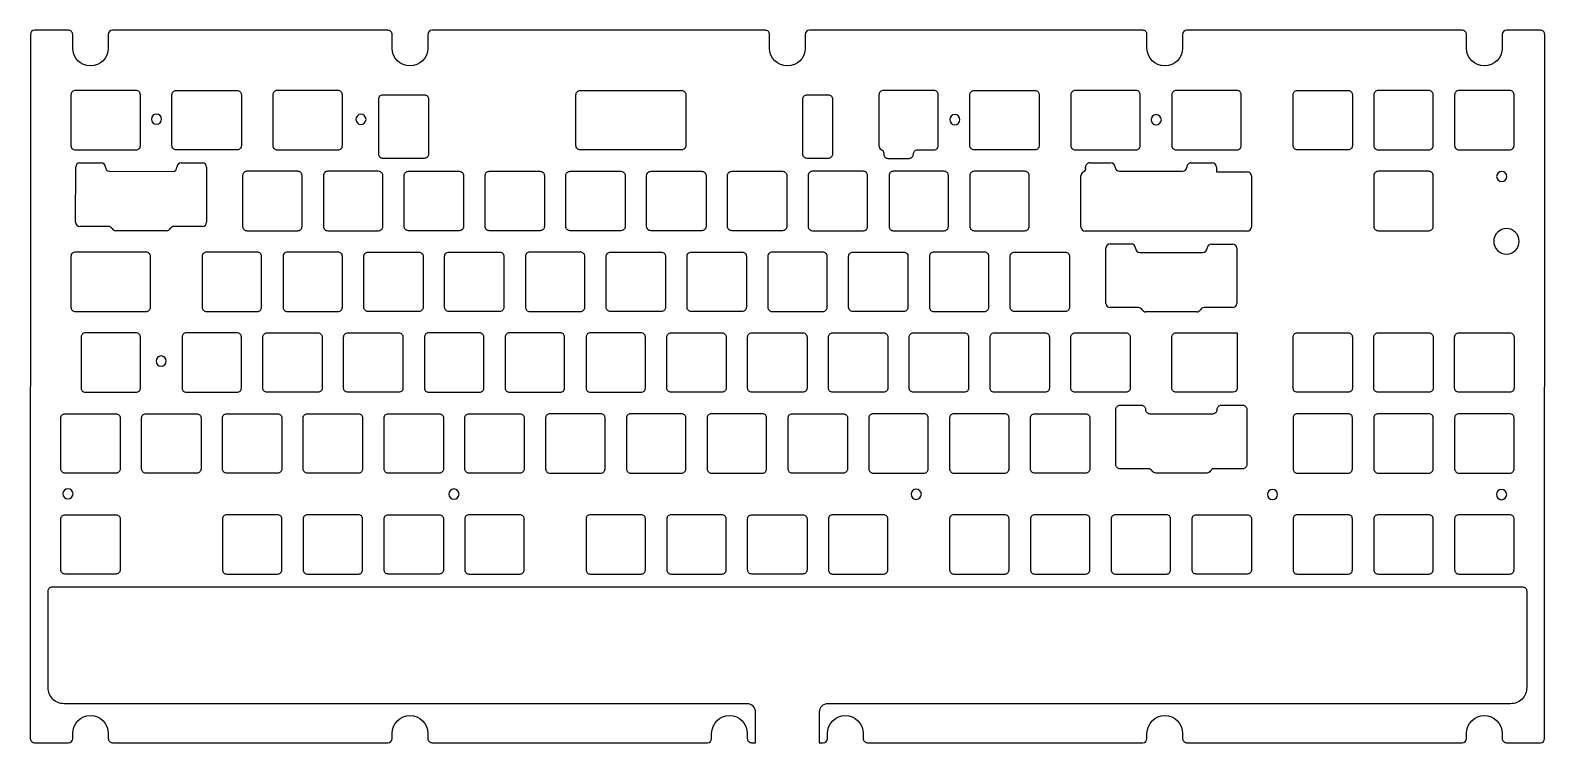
# Model space of a CAD drawing. Header units: millimetres. Extents: x 8 to 365, y -165 to 3.
import ezdxf

# ---------------------------------------------------------------- set-up
doc = ezdxf.new("R2010")
doc.units = ezdxf.units.MM
doc.layers.get('0').update_dxf_attribs({"linetype": 'CONTINUOUS'})

msp = doc.modelspace()

# ---------------------------------------------------------------- linework, layer by layer
for p, q in [((19.77, -27.97), (24.77, -27.97)), ((43.64, -27.98), (48.64, -27.98)), ((257.86, -27.97), (262.86, -27.97)), ((281.73, -27.97), (286.73, -27.97)), ((18.76, -41.97), (18.77, -28.97)), ((26.77, -29.97), (41.64, -29.98)), ((49.64, -28.98), (49.64, -41.98)), ((255.77, -43.06), (255.77, -31.06)), ((256.86, -29.28), (256.86, -28.97)), ((264.86, -29.97), (279.73, -29.97)), ((287.73, -28.97), (287.73, -30.06)), ((287.73, -30.06), (294.97, -30.06)), ((295.97, -31.06), (295.97, -43.06)), ((26.47, -42.97), (19.76, -42.97)), ((40.2, -43.98), (28.2, -43.97)), ((48.64, -42.98), (41.93, -42.98)), ((294.97, -44.06), (256.77, -44.06)), ((261.64, -61.1), (261.65, -48.1)), ((262.65, -47.1), (267.65, -47.1)), ((269.65, -49.1), (284.52, -49.11)), ((286.52, -47.11), (291.52, -47.11)), ((292.52, -48.11), (292.52, -61.11)), ((269.35, -62.1), (262.64, -62.1)), ((283.08, -63.11), (271.08, -63.11)), ((291.52, -62.11), (284.81, -62.11))]:
    msp.add_line(p, q)
for points in [[(13.26, -127.93), (359.88, -127.93, -0.414214), (360.88, -128.93), (360.88, -151.71, -0.414214), (357.09, -155.49), (196.07, -155.49, 0.414214), (194.07, -157.49), (194.07, -164.69), (195.03, -164.69, 0.414164), (196.03, -163.69), (196.03, -162.49, -1), (204.43, -162.49), (204.43, -163.69, 0.414263), (205.43, -164.69), (270.35, -164.69, 0.414164), (271.35, -163.69), (271.35, -162.49, -1), (279.75, -162.49), (279.75, -163.69, 0.414263), (280.75, -164.69), (345.68, -164.69, 0.414164), (346.68, -163.69), (346.68, -162.49, -1), (355.08, -162.49), (355.08, -163.69, 0.414263), (356.08, -164.69), (364.09, -164.69, 0.414164), (365.09, -163.69), (365.12, 2.28, 0.414263), (364.12, 3.28), (356.08, 3.28, 0.414164), (355.08, 2.28), (355.08, -0.92, -1), (346.68, -0.92), (346.68, 2.28, 0.414263), (345.68, 3.28), (280.75, 3.28, 0.414164), (279.75, 2.28), (279.75, -0.92, -1), (271.35, -0.92), (271.35, 2.28, 0.414263), (270.35, 3.28), (191.77, 3.28, 0.414164), (190.77, 2.28), (190.77, -0.92, -1), (182.37, -0.92), (182.37, 2.28, 0.414263), (181.37, 3.28), (102.79, 3.28, 0.414164), (101.79, 2.28), (101.78, -0.92, -1), (93.38, -0.92), (93.39, 2.28, 0.414263), (92.39, 3.28), (27.46, 3.28, 0.414164), (26.46, 2.28), (26.46, -0.92, -1), (18.06, -0.92), (18.06, 2.28, 0.414263), (17.06, 3.28), (9.09, 3.28, 0.414164), (8.09, 2.28), (8.07, -163.69, 0.414263), (9.07, -164.69), (17.06, -164.69, 0.414164), (18.06, -163.69), (18.06, -162.49, -1), (26.46, -162.49), (26.46, -163.69, 0.414263), (27.46, -164.69), (92.39, -164.69, 0.414164), (93.39, -163.69), (93.39, -162.49, -1), (101.79, -162.49), (101.79, -163.69, 0.414263), (102.79, -164.69), (167.71, -164.69, 0.414164), (168.71, -163.69), (168.71, -162.49, -1), (177.11, -162.49), (177.11, -163.69, 0.414263), (178.11, -164.69), (179.07, -164.69), (179.07, -157.49, 0.414214), (177.07, -155.49), (16.05, -155.49, -0.414214), (12.26, -151.71), (12.26, -128.93, -0.414214)], [(18.65, -10.92, 0.414214), (17.65, -11.92), (17.65, -23.92, 0.414214), (18.65, -24.92), (33.03, -24.92, 0.414214), (34.03, -23.92), (34.03, -11.92, 0.414214), (33.03, -10.92)], [(57.84, -11.92), (57.84, -23.92, -0.414214), (56.84, -24.92), (42.46, -24.92, -0.414214), (41.46, -23.92), (41.46, -11.92, -0.414214), (42.46, -10.92), (56.84, -10.92, -0.414214)], [(65.27, -23.92, 0.414214), (66.27, -24.92), (80.65, -24.92, 0.414214), (81.65, -23.92), (81.65, -11.92, 0.414214), (80.65, -10.92), (66.27, -10.92, 0.414214), (65.27, -11.92)], [(91.21, -11.92), (100.97, -11.92, -0.414214), (101.97, -12.92), (101.97, -25.92, -0.414214), (100.97, -26.92), (91.21, -26.92, -0.414214), (90.21, -25.92), (90.21, -12.92, -0.414214)], [(136.71, -23.92), (136.71, -11.92, -0.414214), (137.71, -10.92), (161.62, -10.92, -0.414214), (162.62, -11.92), (162.62, -23.92, -0.414214), (161.62, -24.92), (137.71, -24.92, -0.414214)], [(196.21, -26.92), (191.21, -26.92, -0.414214), (190.21, -25.92), (190.21, -12.92, -0.414214), (191.21, -11.92), (196.21, -11.92, -0.414214), (197.21, -12.92), (197.21, -25.92, -0.414214)], [(208.15, -23.92, 0.286067), (208.71, -24.81, -0.286067), (209.27, -25.71), (209.27, -25.92, 0.414214), (210.27, -26.92), (215.27, -26.92, 0.414214), (216.27, -25.92, -0.414214), (217.27, -24.92), (221.15, -24.92, 0.414214), (222.15, -23.92), (222.15, -11.92, 0.414214), (221.15, -10.92), (209.15, -10.92, 0.414214), (208.15, -11.92)], [(230.58, -10.92), (244.96, -10.92, -0.414214), (245.96, -11.92), (245.96, -23.92, -0.414214), (244.96, -24.92), (230.58, -24.92, -0.414214), (229.58, -23.92), (229.58, -11.92, -0.414214)], [(254.39, -10.92, 0.414214), (253.39, -11.92), (253.39, -23.92, 0.414214), (254.39, -24.92), (268.77, -24.92, 0.414214), (269.77, -23.92), (269.77, -11.92, 0.414214), (268.77, -10.92)], [(292.58, -24.92, 0.414214), (293.58, -23.92), (293.58, -11.92, 0.414214), (292.58, -10.92), (278.2, -10.92, 0.414214), (277.2, -11.92), (277.2, -23.92, 0.414214), (278.2, -24.92)], [(318.78, -24.92), (306.78, -24.92, -0.414214), (305.78, -23.92), (305.78, -11.92, -0.414214), (306.78, -10.92), (318.78, -10.92, -0.414214), (319.78, -11.92), (319.78, -23.92, -0.414214)], [(337.83, -24.92, 0.414214), (338.83, -23.92), (338.83, -11.92, 0.414214), (337.83, -10.92), (325.83, -10.92, 0.414214), (324.83, -11.92), (324.83, -23.92, 0.414214), (325.83, -24.92)], [(357.88, -11.92, 0.414214), (356.88, -10.92), (344.88, -10.92, 0.414214), (343.88, -11.92), (343.88, -23.92, 0.414214), (344.88, -24.92), (356.88, -24.92, 0.414214), (357.88, -23.92)], [(58.13, -42.97, 0.414214), (59.13, -43.97), (71.13, -43.97, 0.414214), (72.13, -42.97), (72.13, -30.97, 0.414214), (71.13, -29.97), (59.13, -29.97, 0.414214), (58.13, -30.97)], [(77.18, -42.97, 0.414214), (78.18, -43.97), (90.18, -43.97, 0.414214), (91.18, -42.97), (91.18, -30.97, 0.414214), (90.18, -29.97), (78.18, -29.97, 0.414214), (77.18, -30.97)], [(97.23, -29.97), (109.23, -29.97, -0.414214), (110.23, -30.97), (110.23, -42.97, -0.414214), (109.23, -43.97), (97.23, -43.97, -0.414214), (96.23, -42.97), (96.23, -30.97, -0.414214)], [(128.28, -43.97), (116.28, -43.97, -0.414214), (115.28, -42.97), (115.28, -30.97, -0.414214), (116.28, -29.97), (128.28, -29.97, -0.414214), (129.28, -30.97), (129.28, -42.97, -0.414214)], [(134.33, -42.97), (134.33, -30.97, -0.414214), (135.33, -29.97), (147.33, -29.97, -0.414214), (148.33, -30.97), (148.33, -42.97, -0.414214), (147.33, -43.97), (135.33, -43.97, -0.414214)], [(166.38, -43.97), (154.38, -43.97, -0.414214), (153.38, -42.97), (153.38, -30.97, -0.414214), (154.38, -29.97), (166.38, -29.97, -0.414214), (167.38, -30.97), (167.38, -42.97, -0.414214)], [(172.43, -42.97), (172.43, -30.97, -0.414214), (173.43, -29.97), (185.43, -29.97, -0.414214), (186.43, -30.97), (186.43, -42.97, -0.414214), (185.43, -43.97), (173.43, -43.97, -0.414214)], [(192.48, -29.97, 0.414214), (191.48, -30.97), (191.48, -42.97, 0.414214), (192.48, -43.97), (204.48, -43.97, 0.414214), (205.48, -42.97), (205.48, -30.97, 0.414214), (204.48, -29.97)], [(211.53, -29.97, 0.414214), (210.53, -30.97), (210.53, -42.97, 0.414214), (211.53, -43.97), (223.53, -43.97, 0.414214), (224.53, -42.97), (224.53, -30.97, 0.414214), (223.53, -29.97)], [(230.58, -29.97, 0.414214), (229.58, -30.97), (229.58, -42.97, 0.414214), (230.58, -43.97), (242.58, -43.97, 0.414214), (243.58, -42.97), (243.58, -30.97, 0.414214), (242.58, -29.97)], [(324.83, -42.97, 0.414214), (325.83, -43.97), (337.83, -43.97, 0.414214), (338.83, -42.97), (338.83, -30.97, 0.414214), (337.83, -29.97), (325.83, -29.97, 0.414214), (324.83, -30.97)], [(18.65, -49.02, 0.414214), (17.65, -50.02), (17.65, -62.02, 0.414214), (18.65, -63.02), (35.41, -63.02, 0.414214), (36.41, -62.02), (36.41, -50.02, 0.414214), (35.41, -49.02)], [(48.6, -62.02, 0.414214), (49.6, -63.02), (61.6, -63.02, 0.414214), (62.6, -62.02), (62.6, -50.02, 0.414214), (61.6, -49.02), (49.6, -49.02, 0.414214), (48.6, -50.02)], [(67.65, -62.02, 0.414214), (68.65, -63.02), (80.65, -63.02, 0.414214), (81.65, -62.02), (81.65, -50.02, 0.414214), (80.65, -49.02), (68.65, -49.02, 0.414214), (67.65, -50.02)], [(87.7, -49.02), (99.7, -49.02, -0.414214), (100.7, -50.02), (100.7, -62.02, -0.414214), (99.7, -63.02), (87.7, -63.02, -0.414214), (86.7, -62.02), (86.7, -50.02, -0.414214)], [(119.75, -50.02), (119.75, -62.02, -0.414214), (118.75, -63.02), (106.75, -63.02, -0.414214), (105.75, -62.02), (105.75, -50.02, -0.414214), (106.75, -49.02), (118.75, -49.02, -0.414214)], [(124.8, -62.02, 0.414214), (125.8, -63.02), (137.8, -63.02, 0.414214), (138.8, -62.02), (138.8, -50.02, 0.414214), (137.8, -49.02), (125.8, -49.02, 0.414214), (124.8, -50.02)], [(143.85, -62.02), (143.85, -50.02, -0.414214), (144.85, -49.02), (156.85, -49.02, -0.414214), (157.85, -50.02), (157.85, -62.02, -0.414214), (156.85, -63.02), (144.85, -63.02, -0.414214)], [(175.9, -63.02), (163.9, -63.02, -0.414214), (162.9, -62.02), (162.9, -50.02, -0.414214), (163.9, -49.02), (175.9, -49.02, -0.414214), (176.9, -50.02), (176.9, -62.02, -0.414214)], [(182.95, -49.02, 0.414214), (181.95, -50.02), (181.95, -62.02, 0.414214), (182.95, -63.02), (194.95, -63.02, 0.414214), (195.95, -62.02), (195.95, -50.02, 0.414214), (194.95, -49.02)], [(201, -62.02), (201, -50.02, -0.414214), (202, -49.02), (214, -49.02, -0.414214), (215, -50.02), (215, -62.02, -0.414214), (214, -63.02), (202, -63.02, -0.414214)], [(220.05, -62.02, 0.414214), (221.05, -63.02), (233.05, -63.02, 0.414214), (234.05, -62.02), (234.05, -50.02, 0.414214), (233.05, -49.02), (221.05, -49.02, 0.414214), (220.05, -50.02)], [(239.1, -62.02), (239.1, -50.02, -0.414214), (240.1, -49.02), (252.1, -49.02, -0.414214), (253.1, -50.02), (253.1, -62.02, -0.414214), (252.1, -63.02), (240.1, -63.02, -0.414214)], [(21.03, -68.07, 0.414214), (20.03, -69.07), (20.03, -81.07, 0.414214), (21.03, -82.07), (33.03, -82.07, 0.414214), (34.03, -81.07), (34.03, -69.07, 0.414214), (33.03, -68.07)], [(43.84, -81.07, 0.414214), (44.84, -82.07), (56.84, -82.07, 0.414214), (57.84, -81.07), (57.84, -69.07, 0.414214), (56.84, -68.07), (44.84, -68.07, 0.414214), (43.84, -69.07)], [(62.89, -81.07), (62.89, -69.07, -0.414214), (63.89, -68.07), (75.89, -68.07, -0.414214), (76.89, -69.07), (76.89, -81.07, -0.414214), (75.89, -82.07), (63.89, -82.07, -0.414214)], [(81.94, -81.07), (81.94, -69.07, -0.414214), (82.94, -68.07), (94.94, -68.07, -0.414214), (95.94, -69.07), (95.94, -81.07, -0.414214), (94.94, -82.07), (82.94, -82.07, -0.414214)], [(100.99, -81.07, 0.414214), (101.99, -82.07), (113.99, -82.07, 0.414214), (114.99, -81.07), (114.99, -69.07, 0.414214), (113.99, -68.07), (101.99, -68.07, 0.414214), (100.99, -69.07)], [(120.04, -81.07, 0.414214), (121.04, -82.07), (133.04, -82.07, 0.414214), (134.04, -81.07), (134.04, -69.07, 0.414214), (133.04, -68.07), (121.04, -68.07, 0.414214), (120.04, -69.07)], [(139.09, -81.07, 0.414214), (140.09, -82.07), (152.09, -82.07, 0.414214), (153.09, -81.07), (153.09, -69.07, 0.414214), (152.09, -68.07), (140.09, -68.07, 0.414214), (139.09, -69.07)], [(158.14, -81.07), (158.14, -69.07, -0.414214), (159.14, -68.07), (171.14, -68.07, -0.414214), (172.14, -69.07), (172.14, -81.07, -0.414214), (171.14, -82.07), (159.14, -82.07, -0.414214)], [(178.19, -68.07), (190.19, -68.07, -0.414214), (191.19, -69.07), (191.19, -81.07, -0.414214), (190.19, -82.07), (178.19, -82.07, -0.414214), (177.19, -81.07), (177.19, -69.07, -0.414214)], [(210.24, -69.07), (210.24, -81.07, -0.414214), (209.24, -82.07), (197.24, -82.07, -0.414214), (196.24, -81.07), (196.24, -69.07, -0.414214), (197.24, -68.07), (209.24, -68.07, -0.414214)], [(228.29, -82.07), (216.29, -82.07, -0.414214), (215.29, -81.07), (215.29, -69.07, -0.414214), (216.29, -68.07), (228.29, -68.07, -0.414214), (229.29, -69.07), (229.29, -81.07, -0.414214)], [(235.34, -68.07), (247.34, -68.07, -0.414214), (248.34, -69.07), (248.34, -81.07, -0.414214), (247.34, -82.07), (235.34, -82.07, -0.414214), (234.34, -81.07), (234.34, -69.07, -0.414214)], [(254.39, -68.07), (266.39, -68.07, -0.414214), (267.39, -69.07), (267.39, -81.07, -0.414214), (266.39, -82.07), (254.39, -82.07, -0.414214), (253.39, -81.07), (253.39, -69.07, -0.414214)], [(292.59, -68.07), (292.59, -81.07, -0.414212), (291.59, -82.07), (278.2, -82.07, -0.414214), (277.2, -81.07), (277.2, -69.07, -0.414214), (278.2, -68.07), (279.59, -68.07)], [(305.78, -81.07), (305.78, -69.07, -0.414214), (306.78, -68.07), (318.78, -68.07, -0.414214), (319.78, -69.07), (319.78, -81.07, -0.414214), (318.78, -82.07), (306.78, -82.07, -0.414214)], [(325.83, -68.07), (337.83, -68.07, -0.414214), (338.83, -69.07), (338.83, -81.07, -0.414214), (337.83, -82.07), (325.83, -82.07, -0.414214), (324.83, -81.07), (324.83, -69.07, -0.414214)], [(344.88, -68.07), (356.88, -68.07, -0.414214), (357.88, -69.07), (357.88, -81.07, -0.414214), (356.88, -82.07), (344.88, -82.07, -0.414214), (343.88, -81.07), (343.88, -69.07, -0.414214)], [(293.88, -100.12), (287.17, -100.12, 0.267949), (286.31, -100.62, -0.267949), (285.44, -101.12), (273.44, -101.12, -0.267949), (272.57, -100.62, 0.267949), (271.71, -100.12), (265, -100.12, -0.414214), (264, -99.12), (264, -86.12, -0.414214), (265, -85.12), (270, -85.12, -0.414214), (271, -86.12, 0.414214), (272, -87.12), (286.88, -87.12, 0.414214), (287.88, -86.12, -0.414214), (288.88, -85.12), (293.88, -85.12, -0.414214), (294.88, -86.12), (294.88, -99.12, -0.414214)], [(16.27, -87.12), (28.27, -87.12, -0.414214), (29.27, -88.12), (29.27, -100.12, -0.414214), (28.27, -101.12), (16.27, -101.12, -0.414214), (15.27, -100.12), (15.27, -88.12, -0.414214)], [(34.32, -100.12), (34.32, -88.12, -0.414214), (35.32, -87.12), (47.32, -87.12, -0.414214), (48.32, -88.12), (48.32, -100.12, -0.414214), (47.32, -101.12), (35.32, -101.12, -0.414214)], [(66.37, -101.12), (54.37, -101.12, -0.414214), (53.37, -100.12), (53.37, -88.12, -0.414214), (54.37, -87.12), (66.37, -87.12, -0.414214), (67.37, -88.12), (67.37, -100.12, -0.414214)], [(72.42, -100.12), (72.42, -88.12, -0.414214), (73.42, -87.12), (85.42, -87.12, -0.414214), (86.42, -88.12), (86.42, -100.12, -0.414214), (85.42, -101.12), (73.42, -101.12, -0.414214)], [(91.47, -100.12), (91.47, -88.12, -0.414214), (92.47, -87.12), (104.47, -87.12, -0.414214), (105.47, -88.12), (105.47, -100.12, -0.414214), (104.47, -101.12), (92.47, -101.12, -0.414214)], [(123.52, -101.12), (111.52, -101.12, -0.414214), (110.52, -100.12), (110.52, -88.12, -0.414214), (111.52, -87.12), (123.52, -87.12, -0.414214), (124.52, -88.12), (124.52, -100.12, -0.414214)], [(142.57, -101.12, 0.414214), (143.57, -100.12), (143.57, -88.12, 0.414214), (142.57, -87.12), (130.57, -87.12, 0.414214), (129.57, -88.12), (129.57, -100.12, 0.414214), (130.57, -101.12)], [(162.62, -88.12, 0.414214), (161.62, -87.12), (149.62, -87.12, 0.414214), (148.62, -88.12), (148.62, -100.12, 0.414214), (149.62, -101.12), (161.62, -101.12, 0.414214), (162.62, -100.12)], [(181.67, -88.12, 0.414214), (180.67, -87.12), (168.67, -87.12, 0.414214), (167.67, -88.12), (167.67, -100.12, 0.414214), (168.67, -101.12), (180.67, -101.12, 0.414214), (181.67, -100.12)], [(199.72, -101.12), (187.72, -101.12, -0.414214), (186.72, -100.12), (186.72, -88.12, -0.414214), (187.72, -87.12), (199.72, -87.12, -0.414214), (200.72, -88.12), (200.72, -100.12, -0.414214)], [(218.77, -101.12, 0.414214), (219.77, -100.12), (219.77, -88.12, 0.414214), (218.77, -87.12), (206.77, -87.12, 0.414214), (205.77, -88.12), (205.77, -100.12, 0.414214), (206.77, -101.12)], [(224.82, -100.12, 0.414214), (225.82, -101.12), (237.82, -101.12, 0.414214), (238.82, -100.12), (238.82, -88.12, 0.414214), (237.82, -87.12), (225.82, -87.12, 0.414214), (224.82, -88.12)], [(257.87, -88.12), (257.87, -100.12, -0.414214), (256.87, -101.12), (244.87, -101.12, -0.414214), (243.87, -100.12), (243.87, -88.12, -0.414214), (244.87, -87.12), (256.87, -87.12, -0.414214)], [(318.78, -101.12, 0.414214), (319.78, -100.12), (319.78, -88.12, 0.414214), (318.78, -87.12), (306.78, -87.12, 0.414214), (305.78, -88.12), (305.78, -100.12, 0.414214), (306.78, -101.12)], [(325.83, -87.12, 0.414214), (324.83, -88.12), (324.83, -100.12, 0.414214), (325.83, -101.12), (337.83, -101.12, 0.414214), (338.83, -100.12), (338.83, -88.12, 0.414214), (337.83, -87.12)], [(343.88, -100.12, 0.414214), (344.88, -101.12), (356.88, -101.12, 0.414214), (357.88, -100.12), (357.88, -88.12, 0.414214), (356.88, -87.12), (344.88, -87.12, 0.414214), (343.88, -88.12)], [(16.27, -110.93), (28.27, -110.93, -0.414214), (29.27, -111.93), (29.27, -123.93, -0.414214), (28.27, -124.93), (16.27, -124.93, -0.414214), (15.27, -123.93), (15.27, -111.93, -0.414214)], [(66.37, -124.93, 0.414214), (67.37, -123.93), (67.37, -111.93, 0.414214), (66.37, -110.93), (54.37, -110.93, 0.414214), (53.37, -111.93), (53.37, -123.93, 0.414214), (54.37, -124.93)], [(85.42, -124.93, 0.414214), (86.42, -123.93), (86.42, -111.93, 0.414214), (85.42, -110.93), (73.42, -110.93, 0.414214), (72.42, -111.93), (72.42, -123.93, 0.414214), (73.42, -124.93)], [(105.47, -111.93), (105.47, -123.93, -0.414214), (104.47, -124.93), (92.47, -124.93, -0.414214), (91.47, -123.93), (91.47, -111.93, -0.414214), (92.47, -110.93), (104.47, -110.93, -0.414214)], [(110.52, -123.93, 0.414214), (111.52, -124.93), (123.52, -124.93, 0.414214), (124.52, -123.93), (124.52, -111.93, 0.414214), (123.52, -110.93), (111.52, -110.93, 0.414214), (110.52, -111.93)], [(139.09, -123.93, 0.414214), (140.09, -124.93), (152.09, -124.93, 0.414214), (153.09, -123.93), (153.09, -111.93, 0.414214), (152.09, -110.93), (140.09, -110.93, 0.414214), (139.09, -111.93)], [(159.14, -110.93, 0.414214), (158.14, -111.93), (158.14, -123.93, 0.414214), (159.14, -124.93), (171.14, -124.93, 0.414214), (172.14, -123.93), (172.14, -111.93, 0.414214), (171.14, -110.93)], [(191.19, -111.93), (191.19, -123.93, -0.414214), (190.19, -124.93), (178.19, -124.93, -0.414214), (177.19, -123.93), (177.19, -111.93, -0.414214), (178.19, -110.93), (190.19, -110.93, -0.414214)], [(196.24, -123.93, 0.414214), (197.24, -124.93), (209.24, -124.93, 0.414214), (210.24, -123.93), (210.24, -111.93, 0.414214), (209.24, -110.93), (197.24, -110.93, 0.414214), (196.24, -111.93)], [(224.82, -123.93, 0.414214), (225.82, -124.93), (237.82, -124.93, 0.414214), (238.82, -123.93), (238.82, -111.93, 0.414214), (237.82, -110.93), (225.82, -110.93, 0.414214), (224.82, -111.93)], [(243.87, -123.93, 0.414214), (244.87, -124.93), (256.87, -124.93, 0.414214), (257.87, -123.93), (257.87, -111.93, 0.414214), (256.87, -110.93), (244.87, -110.93, 0.414214), (243.87, -111.93)], [(275.92, -124.93, 0.414214), (276.92, -123.93), (276.92, -111.93, 0.414214), (275.92, -110.93), (263.92, -110.93, 0.414214), (262.92, -111.93), (262.92, -123.93, 0.414214), (263.92, -124.93)], [(294.97, -124.93), (282.97, -124.93, -0.414214), (281.97, -123.93), (281.97, -111.93, -0.414214), (282.97, -110.93), (294.97, -110.93, -0.414214), (295.97, -111.93), (295.97, -123.93, -0.414214)], [(306.78, -110.93, 0.414214), (305.78, -111.93), (305.78, -123.93, 0.414214), (306.78, -124.93), (318.78, -124.93, 0.414214), (319.78, -123.93), (319.78, -111.93, 0.414214), (318.78, -110.93)], [(325.83, -110.93, 0.414214), (324.83, -111.93), (324.83, -123.93, 0.414214), (325.83, -124.93), (337.83, -124.93, 0.414214), (338.83, -123.93), (338.83, -111.93, 0.414214), (337.83, -110.93)], [(344.88, -110.93, 0.414214), (343.88, -111.93), (343.88, -123.93, 0.414214), (344.88, -124.93), (356.88, -124.93, 0.414214), (357.88, -123.93), (357.88, -111.93, 0.414214), (356.88, -110.93)]]:
    msp.add_lwpolyline(points, format="xyb", close=True)
at = {"extrusion": (0, 0, -1)}
for centre in [(-37.83, -17.69), (-86.03, -17.72), (-226.03, -17.79), (-273.53, -17.81), (-354.98, -31.18), (-38.93, -74.71), (-16.95, -106.02), (-107.95, -106.07), (-216.95, -106.12), (-300.95, -106.17), (-354.95, -106.19)]:
    msp.add_circle(centre, 1.2, dxfattribs=at)
at = {"extrusion": (-4.03897e-28, -8.27181e-25, -1)}
msp.add_circle((-356.1, -46.49), 3, dxfattribs=at)
for centre, start, end in [((257.86, -28.97), 90.0004, 180.0004), ((262.86, -28.97), 0.0004, 90.0004), ((281.73, -28.97), 90.0004, 180.0004), ((286.73, -28.97), 0.0004, 90.0004), ((256.77, -31.06), 117.2333, 180), ((264.86, -28.97), 180.0004, 270.0004), ((279.73, -28.97), -89.9996, 0.0004), ((294.97, -31.06), 0, 90), ((256.77, -43.06), 180, 270), ((294.97, -43.06), 270, 360)]:
    msp.add_arc(centre, 1, start, end)
for centre, major_axis, start_param, end_param in [((19.77, -28.97), (0, -1), 3.141593, 4.712389), ((24.77, -28.97), (0, 1), 4.712389, 6.283185), ((43.64, -28.98), (0, -1), 3.141593, 4.712389), ((48.64, -28.98), (0, 1), 4.712389, 6.283185), ((26.77, -28.97), (0, -1), 4.712389, 6.283185), ((41.64, -28.98), (0, 1), 3.141593, 4.712389), ((19.76, -41.97), (0, -1), 4.712389, 6.283185), ((48.64, -41.98), (0, 1), 3.141593, 4.712389), ((26.47, -43.97), (0, 1), 5.235988, 6.283185), ((28.2, -42.97), (0, -1), 5.235988, 6.283185), ((40.2, -42.98), (0.5, 0.866), 3.665191, 4.712389), ((41.93, -43.98), (-0.5, -0.866), 3.665191, 4.712389), ((262.65, -48.1), (0, -1), 3.141593, 4.712389), ((267.65, -48.1), (0, 1), 4.712389, 6.283185), ((269.65, -48.1), (0, -1), 4.712389, 6.283185), ((284.52, -48.11), (0, 1), 3.141593, 4.712389), ((286.52, -48.11), (0, -1), 3.141593, 4.712389), ((291.52, -48.11), (0, 1), 4.712389, 6.283185), ((262.64, -61.1), (0, -1), 4.712389, 6.283185), ((269.35, -63.1), (0, 1), 5.235988, 6.283185), ((271.08, -62.11), (0, -1), 5.235988, 6.283185), ((283.08, -62.11), (0.5, 0.866), 3.665191, 4.712389), ((284.81, -63.11), (-0.5, -0.866), 3.665191, 4.712389), ((291.52, -61.11), (0, 1), 3.141593, 4.712389)]:
    msp.add_ellipse(centre, major_axis=major_axis, ratio=1, start_param=start_param, end_param=end_param)
msp.add_open_spline([(256.86, -29.28), (256.86, -29.46), (256.81, -29.64), (256.71, -29.8), (256.62, -29.96), (256.48, -30.09), (256.32, -30.17)], degree=3, knots=[0, 0, 0, 0, 0.0549273, 0.0549273, 0.0549273, 0.1098546, 0.1098546, 0.1098546, 0.1098546])

doc.saveas('drawing.dxf')
